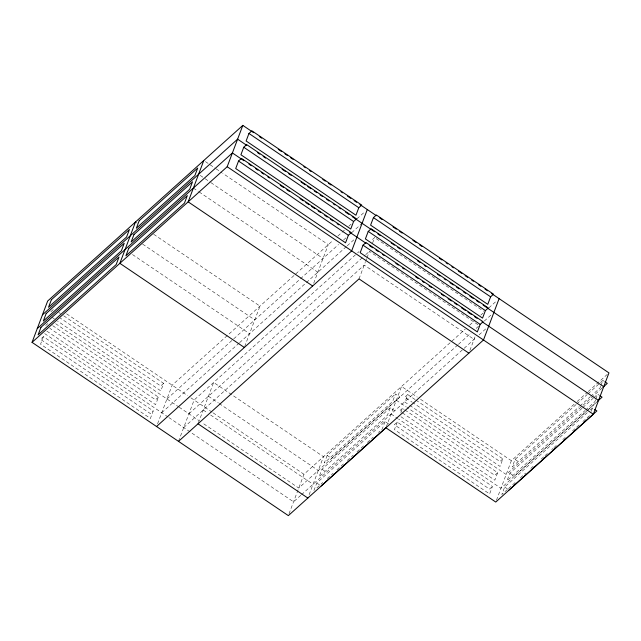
<?xml version="1.0" encoding="UTF-8"?>
<svg xmlns="http://www.w3.org/2000/svg" width="641" height="641" viewBox="0 0 641 641"><rect width="100%" height="100%" fill="white"/><g stroke="black" fill="none" stroke-linecap="round" stroke-linejoin="round"><path stroke-width="0.48" stroke-dasharray="3.21 2.4" d="M43.396 336.661L40.559 344.177L150.395 418.437L153.239 410.913L43.396 336.661L40.471 339.297L150.306 413.549L153.239 410.913M52.73 325.676L158.447 397.14L155.603 404.655L46.593 330.956M63.723 315.797L163.647 383.358L160.811 390.874L57.578 321.085M157.574 423.757L172.157 385.177L333.168 240.255M178.502 441.369L194.127 400.024L356.829 253.58M198.365 422.884L213.637 382.461L323.481 456.713L308.201 497.136M244.694 346.557L259.974 306.134L153.624 234.245M313.689 283.25L328.272 244.662L222.748 173.326M359.016 278.899L365.258 262.361M365.61 261.448L366.652 258.692M366.997 257.77L369.424 251.336L478.442 325.035M372.549 243.067L374.632 237.555L370.923 240.896M289.035 513.786L303.962 474.276L465.222 329.137M313.922 490.533L316.758 483.018L385.057 421.546L389.456 424.51M390.265 407.764L321.966 469.236L319.13 476.752L387.428 415.28L390.265 407.764L394.664 410.729M327.174 455.455L324.338 462.97L392.637 401.498L395.473 393.983L399.872 396.955L331.565 458.427L327.174 455.455L395.473 393.983M385.057 421.546L382.22 429.061L378.51 432.403M386.259 426.882L401.538 386.459L417.227 397.067M397.26 422.107L394.423 429.622L489.62 493.971L492.456 486.455L397.26 422.107L394.335 424.735L489.532 489.091L492.456 486.455M400.889 412.5L402.468 408.325L404.126 409.439M415.128 399.575L407.676 394.544L404.84 402.059L408.974 404.856M469.893 350.395L475.101 336.621M404.952 410L497.664 472.673L494.82 480.189L399.631 415.841M415.953 400.136L502.873 458.892L500.028 466.408L409.799 405.416M496.446 500.22L511.374 460.711L574.208 404.159M587.26 412.668L504.659 487.016L501.815 494.532L507.768 489.171M582.052 408.261L509.867 473.234L507.023 480.75L585.169 410.424M576.099 404.527L515.076 459.453L512.231 466.968L579.208 406.69M591.21 411.322L592.476 407.98L593.935 408.966M595.473 400.04L594.84 401.715L585.906 409.751M595.785 399.207L597.684 394.199L599.143 395.185M600.681 386.259L600.048 387.933L591.114 395.97M600.994 385.425L602.885 380.417L604.351 381.403M50.887 311.734L53.812 309.098M45.679 325.516L47.875 323.537M163.647 383.358L160.723 385.986L59.966 317.88M158.447 397.14L155.515 399.768L49.806 328.304M337.847 236.048L344.473 230.079M348.752 226.233L351.1 224.118M356.989 218.813L364.36 212.187M166.948 398.95L233.18 339.337M233.733 338.849L338.528 244.525M343.544 240.014L345.892 237.899M351.709 232.667L361.356 223.981M161.74 412.732L239.141 343.071M239.654 342.615L346.581 246.376M347.238 245.775L353.944 239.75M357.574 252.915L359.056 251.576M188.919 413.806L364.977 255.342M365.715 254.685L369.424 251.336M183.711 427.587L364.216 265.118L474.06 339.377M469.637 325.163L474.845 320.476M480.766 315.148L484.476 311.814M488.867 307.856L496.911 300.613M457.794 344.922L298.754 488.057L202.131 422.74M458.419 344.353L470.991 333.048M476.159 328.384L479.268 325.596M484.292 321.069L490.974 315.051M407.676 394.544L404.751 397.172L412.203 402.211M300.781 495.333L293.554 501.839L169.064 417.684M301.502 494.684L476.255 337.398M479.083 334.85L486.503 328.176M402.468 408.325L399.543 410.953L401.194 412.075M316.886 487.865L322.832 482.513M327.287 478.507L333.224 473.162M336.934 469.821L343.616 463.804M347.326 460.462L353.263 455.118M356.981 451.777L363.663 445.767M367.373 442.426L373.31 437.082M502.873 458.892L499.948 461.528L413.028 402.772M497.664 472.673L494.74 475.31L402.027 412.636M577.164 401.498L587.517 392.188M588.254 391.523L608.213 373.559M576.844 403.862L587.26 394.479M588.005 393.814L602.885 380.417M579.953 406.017L590.369 396.643M602.075 388.077L506.174 474.492L407.067 407.5M582.797 407.596L593.213 398.213M593.959 397.548L597.684 394.199M587.933 409.895L514.258 476.207L509.867 473.234M588.678 409.222L596.122 402.524M597.797 401.122L500.966 488.274L398.558 419.046M590.241 409.984L592.476 407.98M508.513 488.506L516.702 481.135M520.42 477.785L525.628 473.098M530.844 468.411L534.562 465.062M541.26 459.036L544.233 456.352M544.978 455.687L547.959 453.003M551.677 449.653L553.167 448.315M553.912 447.642L557.63 444.293M562.838 439.606L566.564 436.257M572.517 430.904L579.216 424.871M582.933 421.522L589.632 415.496M376.283 238.676L483.651 311.254M205.44 161.62L215.328 168.311M216.153 168.863L221.922 172.766M200.232 175.402L204.351 178.19M205.176 178.743L210.12 182.092M210.945 182.645L323.064 258.443M193.374 188.069L198.317 191.411M199.143 191.971L317.856 272.225M515.076 459.453L519.466 462.425M420.536 399.303L511.374 460.711M135.491 221.978L137.134 223.092M396.33 400.24L406.242 406.939M504.659 487.016L508.321 489.492M142.647 244.125L254.765 319.915M391.122 414.022L397.732 418.485M132.495 254.557L249.557 333.697M321.966 469.236L326.357 472.209M208.429 396.242L218.341 402.941M219.166 403.501L318.273 470.494M66.632 313.834L187.613 395.625M190.874 397.821L212.291 412.307M213.116 412.868L303.962 474.276M316.758 483.018L319.691 484.997M203.221 410.024L207.355 412.812M210.657 415.048L313.064 484.275M58.764 312.447L60.422 313.569M51.801 317.175L54.277 318.849M55.655 323.713L178.342 406.65M179.151 407.203L198.83 420.504M44.678 333.592L168.254 417.139"/><path stroke-width="0.96" d="M499.107 298.642L483.49 339.978L288.346 515.62L32.05 342.358L47.674 301.022L242.819 125.38L253.532 132.623M135.491 221.978L119.867 263.323L244.349 347.478M203.79 160.506L188.166 201.851L312.648 286.006M32.05 342.358L227.194 166.724L242.819 125.38M238.54 161.027L235.704 168.543L345.539 242.795L348.384 235.279L351.308 232.643L241.473 158.391L238.54 161.027L348.384 235.279M243.748 147.246L240.912 154.761L350.747 229.013L353.592 221.498L356.516 218.861L246.673 144.61L243.748 147.246L353.592 221.498M248.956 133.464L246.12 140.98L355.955 215.232L358.8 207.716L361.724 205.08L251.881 130.828L248.956 133.464L358.8 207.716M367.301 209.535L351.677 250.879L156.532 426.513M363.03 245.174L360.186 252.698L477.353 331.902L480.189 324.386L483.114 321.75L365.955 242.546L363.03 245.174L480.189 324.386M368.23 231.401L365.394 238.917L482.553 318.12L485.397 310.605L488.322 307.968L371.163 228.765L368.23 231.401L485.397 310.605M373.439 217.62L370.602 225.135L487.761 304.339L490.605 296.823L493.53 294.187L376.371 214.983L373.439 217.62L490.605 296.823M385.914 427.803L495.757 502.055L593.326 414.238L608.95 372.894L491.647 293.594M42.466 314.803L237.611 139.161L246.681 145.291M37.258 328.577L232.403 152.943L243.941 160.747M178.502 441.369L359.016 278.899L468.851 353.151M321.157 485.99L385.746 427.851M602.812 387.404L607.283 383.382L605.088 381.9M597.612 401.186L602.075 397.164L599.88 395.681M509.05 489.988L596.867 410.945L594.672 409.463M259.309 136.525L261.776 138.2M278.266 149.345L281.567 151.572M284.86 153.8L287.336 155.475M290.629 157.702L293.105 159.377M303.826 166.62L305.469 167.734M309.595 170.522L311.246 171.636M322.784 179.44L325.259 181.115M328.553 183.342L331.028 185.009M340.924 191.699L342.566 192.813M347.518 196.162L350.811 198.389M354.112 200.617L356.588 202.292M359.881 204.519L376.419 215.696M379.736 217.94L382.22 219.623M392.997 226.906L396.314 229.149M399.631 231.393L402.123 233.068M412.9 240.359L416.209 242.594M419.526 244.838L422.018 246.521M439.422 258.291L441.913 259.974M446.056 262.77L447.714 263.892M451.857 266.696L453.516 267.818M458.491 271.175L461.808 273.419M465.126 275.662L467.61 277.345M471.752 280.149L473.411 281.263M478.386 284.628L480.87 286.311M485.021 289.115L487.505 290.79M257.394 152.534L259.869 154.209M263.163 156.436L265.638 158.111M282.128 169.256L285.429 171.484M288.722 173.711L291.198 175.386M301.086 182.076L305.212 184.856M307.688 186.531L310.981 188.758M314.282 190.994L316.75 192.661M320.051 194.888L322.527 196.563M326.646 199.351L329.121 201.026M333.24 203.806L334.89 204.92M339.009 207.708L340.659 208.822M345.603 212.171L348.904 214.398M352.205 216.626L374.528 231.721M377.845 233.965L380.329 235.648M391.106 242.931L394.423 245.174M397.74 247.41L400.224 249.093M417.636 260.863L420.127 262.546M424.27 265.342L425.928 266.464M437.531 274.308L440.022 275.991M444.165 278.795L445.824 279.917M449.966 282.721L453.283 284.957M456.6 287.2L459.084 288.883M463.227 291.687L465.719 293.37M469.861 296.166L473.178 298.41M476.495 300.653L478.979 302.336M483.13 305.132L603.742 386.675M248.892 164.088L251.36 165.763M255.487 168.543L257.962 170.218M261.256 172.445L263.731 174.12M267.85 176.908L269.5 178.022M280.221 185.265L283.514 187.493M286.815 189.72L289.283 191.395M300.004 198.638L303.305 200.873M305.773 202.54L309.074 204.767M311.542 206.442L314.843 208.67M318.144 210.905L320.612 212.572M324.739 215.36L327.206 217.035M330.508 219.262L332.983 220.937M337.102 223.717L338.752 224.839M349.465 232.082L366.003 243.26M369.32 245.503L372.637 247.746M375.955 249.982L378.438 251.665M382.589 254.469L384.247 255.591M395.85 263.435L398.333 265.118M402.484 267.922L404.142 269.036M415.745 276.888L418.228 278.563M422.379 281.367L424.038 282.489M429.005 285.854L431.497 287.529M441.441 294.259L443.933 295.942M448.075 298.738L451.392 300.982M454.709 303.225L457.193 304.908M461.336 307.704L465.486 310.508M467.97 312.191L471.287 314.435M474.604 316.67L477.088 318.353M482.064 321.718L598.534 400.457M227.194 166.724L593.326 414.238M198.021 423.805L307.856 498.057M40.952 327.319L38.115 334.834L116.173 264.581L119.01 257.065L40.952 327.319M46.16 313.537L43.316 321.061L121.381 250.799L124.218 243.284L46.16 313.537M51.368 299.756L48.524 307.279L126.581 237.018L129.426 229.502L51.368 299.756M128.769 248.283L125.924 255.799L184.472 203.109L187.308 195.593L128.769 248.283M133.977 234.502L131.133 242.018L189.68 189.327L192.516 181.812L133.977 234.502M139.185 220.72L136.341 228.236L194.888 175.546L197.724 168.03L139.185 220.72"/></g></svg>
